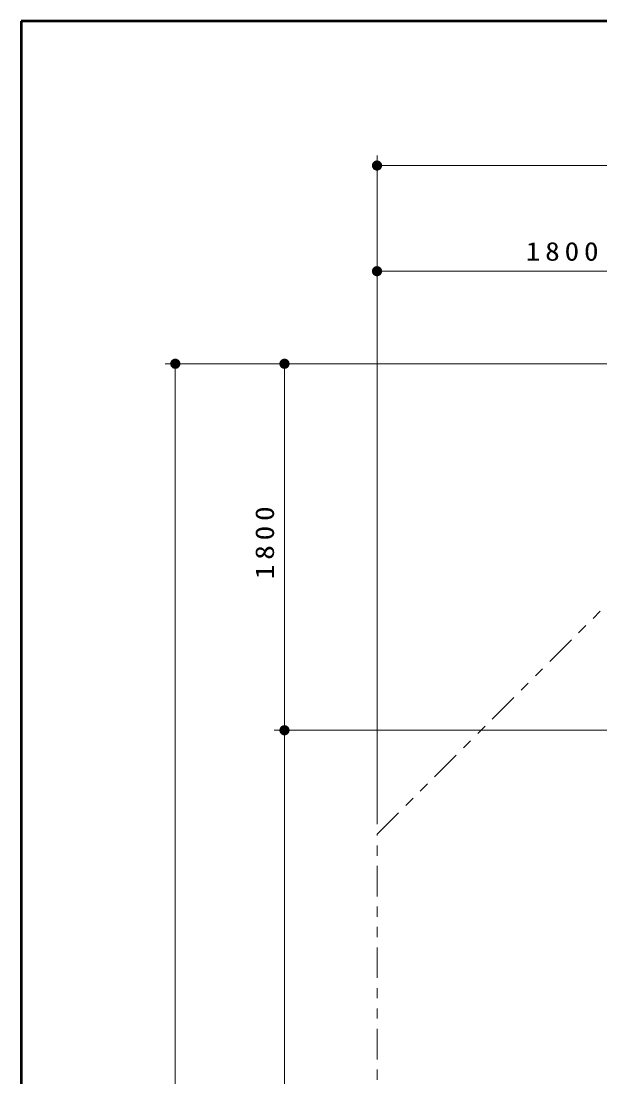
# Model space of a CAD drawing. Units: millimetres on the paper, scale 1:50. Extents: x -385 to 0, y -594 to 267.
# Drawn here: x -385 to -328.2, y 163.3 to 267 of the extents above; entities that cross this region are included whole.
import ezdxf

# ---------------------------------------------------------------- set-up
doc = ezdxf.new("R2010")
doc.units = ezdxf.units.MM
doc.linetypes.add('USER3', pattern=[8, 3, -1, 1, -1, 1, -1])
doc.layers.add('LY_1', color=7, linetype='Continuous', lineweight=50)
doc.layers.add('LY_2', color=7, linetype='Continuous', lineweight=13)
doc.styles.add('ＭＳ ゴシック', font='')
doc.styles.get('ＭＳ ゴシック').set_extended_font_data('MS Gothic')

# ---------------------------------------------------------------- blocks, each defined once
blk = doc.blocks.new('filled_dot')
at = {"color": 0, "linetype": 'Continuous', "lineweight": -2, "const_width": 1.25}
blk.add_lwpolyline([(-0.625, 0, 1), (0.625, 0, 1)], format="xyb", close=True, dxfattribs=at)

msp = doc.modelspace()

# ---------------------------------------------------------------- linework, layer by layer
at = {"layer": 'LY_1', "lineweight": 13}
for p, q in [((-350.049, 188.123), (-350.049, 253.814)), ((-350.049, 252.814), (-164.522, 252.814)), ((-350.049, 188.123), (-350.049, 243.436)), ((-350.049, 242.436), (-314.049, 242.436)), ((-288.799, 233.342), (-370.857, 233.342)), ((-369.857, 70.304), (-369.857, 233.342)), ((-288.74, 233.342), (-360.136, 233.342)), ((-359.136, 197.342), (-359.136, 233.342)), ((-273.821, 197.342), (-360.136, 197.342)), ((-273.828, 197.342), (-360.136, 197.342)), ((-359.136, 110.304), (-359.136, 197.342))]:
    msp.add_line(p, q, dxfattribs=at)
at = {"layer": 'LY_1', "linetype": 'USER3', "lineweight": 13}
for p, q in [((-350.049, 187.123), (-320.401, 216.771)), ((-350.049, 157.018), (-350.049, 187.123))]:
    msp.add_line(p, q, dxfattribs=at)
at = {"layer": 'LY_2', "lineweight": 50}
for p, q in [((0, 267), (-385, 267)), ((-385, 267), (-385, 0))]:
    msp.add_line(p, q, dxfattribs=at)

# ---------------------------------------------------------------- block references
at = {"layer": 'LY_1', "lineweight": 13, "xscale": 0.4, "yscale": 0.4}
for p in [(-350.049, 252.814), (-350.049, 242.436)]:
    msp.add_blockref('filled_dot', p, dxfattribs=at)
for p, rotation in [((-369.857, 233.342), 270), ((-359.136, 233.342), 270), ((-359.136, 197.342), 270), ((-359.136, 197.342), 90)]:
    msp.add_blockref('filled_dot', p, dxfattribs=dict(at, rotation=rotation))

# ---------------------------------------------------------------- texts
at = {"layer": 'LY_1', "insert": (-331.628, 243.436), "char_height": 1.833, "attachment_point": 8, "style": 'ＭＳ ゴシック'}
msp.add_mtext('\\T1.33;\\W1.15;1800', dxfattribs=at)
at = {"layer": 'LY_1', "insert": (-360.136, 215.995), "char_height": 1.833, "attachment_point": 8, "rotation": 90, "style": 'ＭＳ ゴシック'}
msp.add_mtext('\\T1.33;\\W1.15;1800', dxfattribs=at)

doc.saveas('drawing.dxf')
